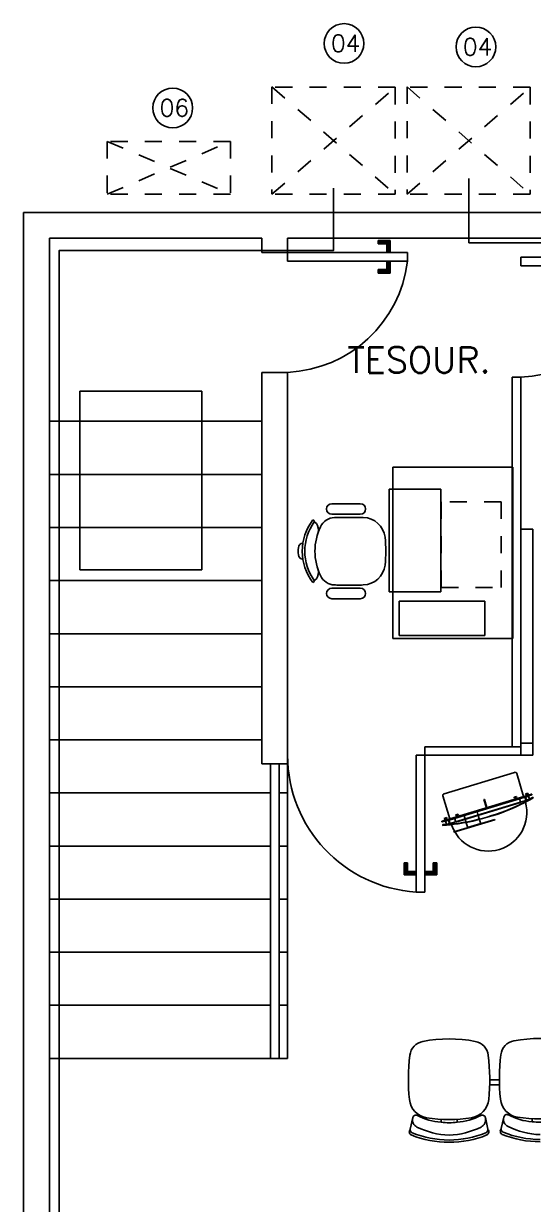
# Model space of a CAD drawing. Extents: x -22 to 17.7, y 1.4 to 35.6.
# Drawn here: x -12.51 to -9.54, y 22.96 to 29.85 of the extents above; entities that cross this region are included whole.
import ezdxf

# ---------------------------------------------------------------- set-up
doc = ezdxf.new("R2010")
doc.units = 0
doc.header["$LTSCALE"] = 0.02
doc.linetypes.add('HIDDEN', pattern=[0.375, 0.25, -0.125])
doc.linetypes.add('HIDDEN2', pattern=[0.1875, 0.125, -0.0625])
for name, color, linetype in [('AR-CONDICIONADO', 5, 'CONTINUOUS'), ('ARCOND_BASE', 7, 'CONTINUOUS'), ('ARCOND_TEXTO', 7, 'CONTINUOUS')]:
    doc.layers.add(name, color=color, linetype=linetype)
doc.styles.add('COTAS', font='romans.shx', dxfattribs={"width": 0.75})
doc.styles.add('ROMANS', font='simplex.shx')

msp = doc.modelspace()

# ---------------------------------------------------------------- linework, layer by layer
at = {"layer": 'AR-CONDICIONADO', "linetype": 'HIDDEN2'}
for p, q in [((-11.0638, 29.4856), (-10.3448, 28.8586)), ((-11.0638, 29.4856), (-11.0638, 28.8586)), ((-11.0638, 28.8586), (-10.3448, 29.4836)), ((-10.3448, 29.4836), (-11.0638, 29.4836)), ((-10.3448, 29.4836), (-10.3448, 28.8586)), ((-10.2757, 29.4856), (-9.5567, 28.8586)), ((-10.2757, 29.4856), (-10.2757, 28.8586)), ((-10.2757, 28.8586), (-9.5567, 29.4836)), ((-9.5567, 29.4836), (-10.2757, 29.4836)), ((-9.5567, 29.4836), (-9.5567, 28.8586)), ((-12.0244, 29.1675), (-12.0244, 28.8586)), ((-12.0244, 28.8586), (-11.3054, 29.1675)), ((-12.0244, 29.1675), (-11.3054, 28.8586)), ((-11.3054, 29.1675), (-12.0244, 29.1675)), ((-11.3054, 29.1675), (-11.3054, 28.8586)), ((-11.3054, 28.8586), (-12.0244, 28.8586)), ((-10.3448, 28.8586), (-11.0638, 28.8586)), ((-9.5567, 28.8586), (-10.2757, 28.8586))]:
    msp.add_line(p, q, dxfattribs=at)
at = {"layer": 'AR-CONDICIONADO', "color": 30}
for points in [[(-10.7041, 28.8939), (-10.7041, 28.5308), (-12.305, 28.5308), (-12.305, 16.3991), (-11.1029, 16.3991), (-11.1029, 16.5512)], [(-9.9145, 28.95), (-9.9145, 28.5756), (-6.5139, 28.5756)]]:
    msp.add_lwpolyline(points, dxfattribs=at)
at = {"layer": 'ARCOND_BASE'}
for p, q in [((-12.5126, 28.7526), (-4.7126, 28.7526)), ((-12.5126, 16.1926), (-12.5126, 28.7526)), ((-12.3626, 16.3426), (-12.3626, 28.6026)), ((-12.3626, 28.6026), (-11.1226, 28.6026)), ((-11.1226, 28.6026), (-11.1226, 28.5185)), ((-10.9726, 28.6026), (-4.8626, 28.6026)), ((-10.9726, 28.6026), (-10.9726, 28.5185)), ((-10.4442, 28.5685), (-10.4442, 28.5885)), ((-10.4442, 28.5885), (-10.3742, 28.5885)), ((-10.4442, 28.5685), (-10.3942, 28.5685)), ((-10.3942, 28.5185), (-10.3942, 28.5685)), ((-10.3742, 28.5185), (-10.3742, 28.5885)), ((-10.9726, 28.5185), (-11.1226, 28.5185)), ((-10.9726, 28.5185), (-10.2726, 28.5185)), ((-10.9726, 28.4685), (-10.9726, 28.5185)), ((-10.2726, 28.4685), (-10.2726, 28.5185)), ((-9.6119, 28.4906), (-8.9119, 28.4906)), ((-9.6119, 28.4406), (-9.6119, 28.4906)), ((-10.9726, 28.4685), (-10.2726, 28.4685)), ((-10.4442, 28.4185), (-10.3942, 28.4185)), ((-10.4442, 28.4185), (-10.4442, 28.3985)), ((-10.3942, 28.4685), (-10.3942, 28.4185)), ((-10.3742, 28.4685), (-10.3742, 28.3985)), ((-9.6119, 28.4406), (-8.9119, 28.4406)), ((-10.4442, 28.3985), (-10.3742, 28.3985)), ((-10.9726, 27.8185), (-11.1226, 27.8185)), ((-11.1226, 27.8185), (-11.1226, 25.533)), ((-10.9726, 27.8185), (-10.9726, 25.533)), ((-9.6619, 25.6326), (-9.6619, 27.7906)), ((-9.6119, 27.7906), (-9.6619, 27.7906)), ((-9.6119, 25.6326), (-9.6119, 27.7906)), ((-11.4736, 27.708), (-12.184, 27.708)), ((-12.184, 27.708), (-12.184, 26.665)), ((-11.4736, 26.665), (-11.4736, 27.708)), ((-12.3626, 27.5326), (-11.1226, 27.5326)), ((-10.3579, 27.2649), (-9.6579, 27.2649)), ((-10.3579, 26.2649), (-10.3579, 27.2649)), ((-9.6579, 27.2649), (-9.6579, 26.2649)), ((-12.3626, 27.2226), (-11.1226, 27.2226)), ((-10.0789, 27.1368), (-10.3789, 27.1368)), ((-10.3789, 27.1368), (-10.3789, 26.5368)), ((-10.0789, 26.5368), (-10.0789, 27.1368)), ((-10.5481, 27.0514), (-10.7146, 27.0514)), ((-10.5481, 26.9903), (-10.7146, 26.9903)), ((-10.6724, 26.9716), (-10.552, 26.9716)), ((-12.3626, 26.9126), (-11.1226, 26.9126)), ((-10.8178, 26.9518), (-10.8254, 26.9575)), ((-10.8043, 26.9358), (-10.8169, 26.9453)), ((-9.5419, 26.9026), (-9.6119, 26.9026)), ((-9.6119, 26.9026), (-9.6119, 25.5826)), ((-9.5419, 25.5826), (-9.5419, 26.9026)), ((-12.184, 26.665), (-11.4736, 26.665)), ((-12.3626, 26.6026), (-11.1226, 26.6026)), ((-10.8178, 26.5966), (-10.8254, 26.5909)), ((-10.8043, 26.6126), (-10.8169, 26.6032)), ((-10.5481, 26.5581), (-10.7146, 26.5581)), ((-10.552, 26.5768), (-10.6724, 26.5768)), ((-10.5481, 26.497), (-10.7146, 26.497)), ((-10.3789, 26.5368), (-10.0789, 26.5368)), ((-9.8221, 26.4823), (-10.3221, 26.4823)), ((-10.3221, 26.4823), (-10.3221, 26.2823)), ((-9.8221, 26.2823), (-9.8221, 26.4823)), ((-12.3626, 26.2926), (-11.1226, 26.2926)), ((-10.3221, 26.2823), (-9.8221, 26.2823)), ((-9.6579, 26.2649), (-10.3579, 26.2649)), ((-12.3626, 25.9826), (-11.1226, 25.9826)), ((-12.3626, 25.6726), (-11.1226, 25.6726)), ((-9.5419, 25.6526), (-9.6119, 25.6526)), ((-10.2226, 25.5826), (-10.2226, 24.7841)), ((-10.2226, 25.5826), (-10.1726, 25.5826)), ((-9.6119, 25.6326), (-10.1726, 25.6326)), ((-10.1726, 25.5826), (-10.1726, 25.6326)), ((-9.6119, 25.5826), (-10.1726, 25.5826)), ((-10.1726, 25.5826), (-10.1726, 24.7841)), ((-9.6119, 25.5826), (-9.5419, 25.5826)), ((-11.1226, 25.533), (-10.9726, 25.533)), ((-11.0726, 25.533), (-11.0726, 23.8126)), ((-11.0226, 25.533), (-11.0226, 23.8126)), ((-10.9726, 25.533), (-10.9726, 23.8126)), ((-10.0598, 25.358), (-9.6483, 25.4826)), ((-9.5952, 25.342), (-9.6358, 25.4759)), ((-12.3626, 25.3626), (-11.0726, 25.3626)), ((-11.0226, 25.3626), (-10.9726, 25.3626)), ((-10.0714, 25.1978), (-9.5495, 25.3558)), ((-10.0709, 25.1963), (-9.5493, 25.3543)), ((-10.0259, 25.2115), (-10.0665, 25.3455)), ((-9.9984, 25.214), (-9.6194, 25.3287)), ((-9.9926, 25.1948), (-9.6136, 25.3096)), ((-9.6128, 25.3067), (-9.9918, 25.1919)), ((-9.6424, 25.3249), (-9.9773, 25.2235)), ((-9.8265, 25.3242), (-9.8236, 25.325)), ((-9.812, 25.2763), (-9.8265, 25.3242)), ((-9.8091, 25.2772), (-9.8236, 25.325)), ((-9.637, 25.3418), (-9.6514, 25.3375)), ((-9.6514, 25.3375), (-9.6502, 25.3337)), ((-9.6359, 25.338), (-9.6502, 25.3337)), ((-9.6347, 25.3342), (-9.6491, 25.3298)), ((-9.6491, 25.3298), (-9.6479, 25.326)), ((-9.6335, 25.3304), (-9.6479, 25.326)), ((-9.6454, 25.3351), (-9.6443, 25.3313)), ((-9.6424, 25.3252), (-9.6434, 25.3258)), ((-9.6427, 25.326), (-9.6418, 25.3232)), ((-9.637, 25.3246), (-9.6418, 25.3232)), ((-9.6406, 25.3366), (-9.6395, 25.3327)), ((-9.6379, 25.3275), (-9.637, 25.3246)), ((-9.6203, 25.3316), (-9.6376, 25.3264)), ((-9.6376, 25.3266), (-9.6372, 25.3277)), ((-9.637, 25.3418), (-9.6359, 25.338)), ((-9.6347, 25.3342), (-9.6335, 25.3304)), ((-9.6128, 25.3067), (-9.6203, 25.3316)), ((-9.5873, 25.3385), (-9.6194, 25.3287)), ((-9.5815, 25.3193), (-9.6136, 25.3096)), ((-9.5936, 25.3366), (-9.5948, 25.3405)), ((-9.5866, 25.3133), (-9.5878, 25.3174)), ((-9.5876, 25.3396), (-9.5862, 25.34)), ((-9.5801, 25.3146), (-9.5876, 25.3396)), ((-9.5787, 25.3153), (-9.5862, 25.34)), ((-9.5801, 25.3198), (-9.5862, 25.34)), ((-9.5846, 25.3393), (-9.5859, 25.3389)), ((-9.5853, 25.338), (-9.58, 25.3208)), ((-9.5852, 25.3419), (-9.5489, 25.3529)), ((-9.5846, 25.3393), (-9.5674, 25.3445)), ((-9.5701, 25.3621), (-9.5844, 25.3578)), ((-9.5844, 25.3578), (-9.5833, 25.3539)), ((-9.5843, 25.3383), (-9.5671, 25.3436)), ((-9.5843, 25.3383), (-9.5791, 25.3211)), ((-9.5689, 25.3583), (-9.5833, 25.3539)), ((-9.5677, 25.3545), (-9.5821, 25.3501)), ((-9.5821, 25.3501), (-9.5809, 25.3463)), ((-9.5666, 25.3506), (-9.5809, 25.3463)), ((-9.5788, 25.3202), (-9.5801, 25.3198)), ((-9.5791, 25.3211), (-9.5619, 25.3263)), ((-9.5788, 25.3202), (-9.5616, 25.3254)), ((-9.5785, 25.3554), (-9.5773, 25.3516)), ((-9.575, 25.344), (-9.576, 25.3446)), ((-9.5753, 25.3449), (-9.5748, 25.3434)), ((-9.5701, 25.3449), (-9.5748, 25.3434)), ((-9.5737, 25.3568), (-9.5725, 25.353)), ((-9.5705, 25.3463), (-9.5701, 25.3449)), ((-9.5702, 25.3455), (-9.5698, 25.3465)), ((-9.5701, 25.3621), (-9.5689, 25.3583)), ((-9.5676, 25.3456), (-9.568, 25.3471)), ((-9.5677, 25.3545), (-9.5666, 25.3506)), ((-9.5676, 25.3456), (-9.5482, 25.3515)), ((-9.5671, 25.3436), (-9.5619, 25.3263)), ((-9.5661, 25.3438), (-9.5609, 25.3266)), ((-9.5605, 25.3267), (-9.5598, 25.3254)), ((-9.5489, 25.3529), (-9.5493, 25.3543)), ((-9.5423, 25.335), (-9.5416, 25.3337)), ((-9.9911, 25.2346), (-9.9767, 25.239)), ((-9.9899, 25.2308), (-9.9756, 25.2351)), ((-9.9767, 25.239), (-9.9756, 25.2351)), ((-10.0705, 25.1949), (-10.0709, 25.1963)), ((-10.0342, 25.2059), (-10.0705, 25.1949)), ((-10.0509, 25.1992), (-10.0703, 25.1934)), ((-10.0661, 25.1764), (-10.066, 25.1749)), ((-10.058, 25.2143), (-10.0437, 25.2187)), ((-10.058, 25.2143), (-10.0569, 25.2105)), ((-10.0569, 25.2105), (-10.0425, 25.2149)), ((-10.0557, 25.2067), (-10.0414, 25.211)), ((-10.0557, 25.2067), (-10.0546, 25.2028)), ((-10.0546, 25.2028), (-10.0402, 25.2072)), ((-10.0521, 25.212), (-10.0509, 25.2081)), ((-10.0509, 25.1992), (-10.0514, 25.2007)), ((-10.0512, 25.1969), (-10.046, 25.1797)), ((-10.0333, 25.2034), (-10.0505, 25.1982)), ((-10.033, 25.2024), (-10.0502, 25.1972)), ((-10.0502, 25.1972), (-10.045, 25.18)), ((-10.0487, 25.2006), (-10.0496, 25.2012)), ((-10.0489, 25.2014), (-10.0485, 25.2)), ((-10.0485, 25.2), (-10.0437, 25.2014)), ((-10.0473, 25.2134), (-10.0462, 25.2096)), ((-10.0463, 25.1796), (-10.0462, 25.1781)), ((-10.0278, 25.1852), (-10.045, 25.18)), ((-10.0275, 25.1843), (-10.0447, 25.179)), ((-10.0441, 25.2029), (-10.0437, 25.2014)), ((-10.0439, 25.202), (-10.0434, 25.2031)), ((-10.0437, 25.2187), (-10.0425, 25.2149)), ((-10.0414, 25.211), (-10.0402, 25.2072)), ((-10.032, 25.2038), (-10.0333, 25.2034)), ((-10.033, 25.2024), (-10.0278, 25.1852)), ((-10.0309, 25.2053), (-10.0323, 25.2049)), ((-10.0249, 25.1802), (-10.0323, 25.2049)), ((-10.0262, 25.1846), (-10.0323, 25.2049)), ((-10.032, 25.2027), (-10.0268, 25.1855)), ((-10.0234, 25.1804), (-10.0309, 25.2053)), ((-9.9984, 25.214), (-10.0306, 25.2042)), ((-10.0262, 25.1846), (-10.0275, 25.1843)), ((-10.0248, 25.1851), (-10.0262, 25.1846)), ((-10.0243, 25.2061), (-10.0255, 25.2101)), ((-9.9926, 25.1948), (-10.0248, 25.1851)), ((-10.0172, 25.1829), (-10.0185, 25.187)), ((-10.0027, 25.135), (-9.7635, 25.2074)), ((-10.0023, 25.1335), (-9.763, 25.206)), ((-9.982, 25.2221), (-9.9993, 25.2168)), ((-9.9918, 25.1919), (-9.9993, 25.2168)), ((-9.9911, 25.2346), (-9.9899, 25.2308)), ((-9.9888, 25.227), (-9.9744, 25.2313)), ((-9.9888, 25.227), (-9.9876, 25.2231)), ((-9.9876, 25.2231), (-9.9732, 25.2275)), ((-9.9851, 25.2322), (-9.984, 25.2284)), ((-9.9821, 25.2223), (-9.9831, 25.2229)), ((-9.9824, 25.2231), (-9.9815, 25.2203)), ((-9.9815, 25.2203), (-9.9767, 25.2217)), ((-9.9803, 25.2337), (-9.9792, 25.2299)), ((-9.9776, 25.2246), (-9.9767, 25.2217)), ((-9.9773, 25.2237), (-9.9769, 25.2248)), ((-9.9744, 25.2313), (-9.9732, 25.2275)), ((-9.9284, 25.1828), (-9.9363, 25.2088)), ((-9.9214, 25.1596), (-9.9284, 25.1828)), ((-9.8454, 25.1847), (-9.922, 25.1615)), ((-9.8518, 25.206), (-9.8597, 25.2319)), ((-9.8448, 25.1828), (-9.8518, 25.206)), ((-9.763, 25.206), (-9.7635, 25.2074)), ((-10.0023, 25.1335), (-10.0027, 25.135)), ((-12.3626, 25.0526), (-11.0726, 25.0526)), ((-11.0226, 25.0526), (-10.9726, 25.0526)), ((-10.2726, 24.9541), (-10.2926, 24.9541)), ((-10.2926, 24.9541), (-10.2926, 24.8841)), ((-10.2726, 24.9541), (-10.2726, 24.9041)), ((-10.2226, 24.9041), (-10.2726, 24.9041)), ((-10.1726, 24.9041), (-10.1226, 24.9041)), ((-10.1226, 24.9541), (-10.1226, 24.9041)), ((-10.1226, 24.9541), (-10.1026, 24.9541)), ((-10.1026, 24.9541), (-10.1026, 24.8841)), ((-10.2226, 24.8841), (-10.2926, 24.8841)), ((-10.1726, 24.8841), (-10.1026, 24.8841)), ((-10.2226, 24.7841), (-10.1726, 24.7841)), ((-12.3626, 24.7426), (-11.0726, 24.7426)), ((-11.0226, 24.7426), (-10.9726, 24.7426)), ((-12.3626, 24.4326), (-11.0726, 24.4326)), ((-11.0226, 24.4326), (-10.9726, 24.4326)), ((-12.3626, 24.1226), (-11.0726, 24.1226)), ((-11.0226, 24.1226), (-10.9726, 24.1226)), ((-12.3626, 23.8126), (-11.0726, 23.8126)), ((-11.0726, 23.8126), (-11.0226, 23.8126)), ((-11.0226, 23.8126), (-10.9726, 23.8126)), ((-9.7357, 23.6592), (-9.7939, 23.6592)), ((-9.7366, 23.6874), (-9.793, 23.6874)), ((-10.2566, 23.4001), (-10.242, 23.4668)), ((-10.0773, 23.4573), (-10.0773, 23.4394)), ((-9.9833, 23.4573), (-9.9833, 23.4394)), ((-9.8187, 23.4668), (-9.8041, 23.4001)), ((-9.7255, 23.4031), (-9.7109, 23.4698)), ((-9.5462, 23.4603), (-9.5462, 23.4424))]:
    msp.add_line(p, q, dxfattribs=at)
at = {"layer": 'ARCOND_BASE', "linetype": 'HIDDEN'}
for p, q in [((-9.726, 27.0625), (-10.076, 27.0625)), ((-10.076, 27.0625), (-10.076, 26.5625)), ((-9.726, 26.5625), (-9.726, 27.0625)), ((-10.076, 26.5625), (-9.726, 26.5625))]:
    msp.add_line(p, q, dxfattribs=at)
at = {"layer": 'ARCOND_BASE', "linetype": 'Continuous'}
for p, q in [((-9.8597, 25.2319), (-9.8664, 25.254)), ((-9.9363, 25.2088), (-9.9429, 25.2308))]:
    msp.add_line(p, q, dxfattribs=at)
at = {"layer": 'ARCOND_BASE'}
for centre, radius, start, end in [((-11.0058, 28.5562), 0.7384, 272.57372, 353.18409), ((-9.6451, 28.5282), 0.7384, 272.57372, 353.18409), ((-10.7146, 27.0209), 0.0306, 90, 270), ((-10.5481, 27.0209), 0.0306, 270, 90), ((-10.696, 26.8773), 0.094, 91.69261, 155.06117), ((-10.6724, 26.0786), 0.893, 90, 91.69261), ((-10.552, 26.2666), 0.705, 88.27072, 90), ((-10.5347, 26.8397), 0.1316, 6.84497, 88.27072), ((-10.581, 26.7742), 0.3055, 143.1301, 216.8699), ((-10.581, 26.7742), 0.2914, 144.0396, 215.9604), ((-10.8206, 26.9481), 0.0047, 324.0396, 53.1301), ((-10.4743, 26.7742), 0.3384, 155.06117, 180), ((-10.8549, 26.8995), 0.0623, 344.26037, 35.65949), ((-10.8812, 26.793), 0.0282, 93.37191, 176.41668), ((-11.0806, 26.7742), 0.6815, 360, 6.84497), ((-10.581, 26.7742), 0.329, 176.41668, 183.58332), ((-10.8812, 26.7554), 0.0282, 183.58332, 266.62809), ((-10.4743, 26.7742), 0.3384, 180, 204.93883), ((-11.0806, 26.7742), 0.6815, 353.15503, 0), ((-10.5347, 26.7087), 0.1316, 271.72928, 353.15503), ((-10.8549, 26.6489), 0.0623, 324.34051, 15.73963), ((-10.696, 26.6712), 0.094, 204.93883, 268.30739), ((-10.8206, 26.6003), 0.0047, 306.8699, 35.9604), ((-10.7146, 26.5275), 0.0306, 90, 270), ((-10.6724, 27.4698), 0.893, 268.30739, 270), ((-10.552, 27.2818), 0.705, 270, 271.72928), ((-10.5481, 26.5275), 0.0306, 270, 90), ((-10.1726, 25.5826), 0.8, 180, 266.41668), ((-9.6454, 25.4731), 0.01, 16.84931, 106.84931), ((-10.0569, 25.3484), 0.01, 106.84931, 196.84931), ((-9.8019, 25.2481), 0.225, 198.12984, 15.60604), ((-10.1638, 26.4416), 1.2707, 278.40526, 299.31921), ((-10.1638, 26.4416), 1.2722, 278.41528, 299.31921), ((-9.5848, 25.3404), 0.003, 106.84931, 196.84931), ((-9.8019, 25.2481), 0.225, 15.99551, 16.84931), ((-9.5848, 25.3404), 0.0015, 106.84931, 196.84931), ((-9.5843, 25.3383), 0.001, 106.84931, 196.84931), ((-9.5786, 25.3151), 0.0015, 196.84931, 262.17863), ((-9.5791, 25.3211), 0.001, 196.84931, 286.84931), ((-10.1638, 26.4416), 1.2692, 297.45016, 299.31923), ((-9.5671, 25.3436), 0.001, 16.84931, 106.84931), ((-9.5619, 25.3263), 0.001, 286.84931, 16.84931), ((-10.1638, 26.4416), 1.2677, 298.4153, 299.31923), ((-9.5489, 25.3536), 0.00225, 286.84931, 106.84931), ((-9.5423, 25.3342), 0.00228, 309.00622, 109.62412), ((-10.071, 25.1955), 0.00225, 106.84931, 286.84931), ((-10.0657, 25.1757), 0.00228, 104.0745, 264.6924), ((-10.1638, 26.4416), 1.2707, 274.3794, 278.40526), ((-10.1638, 26.4416), 1.2722, 274.3794, 278.41528), ((-10.163, 26.4419), 1.2677, 274.37939, 275.28331), ((-10.163, 26.4419), 1.2692, 274.37939, 276.24846), ((-10.0502, 25.1972), 0.001, 106.84931, 196.84931), ((-10.045, 25.18), 0.001, 196.84931, 286.84931), ((-10.0338, 25.2044), 0.003, 16.84931, 106.84931), ((-10.0338, 25.2044), 0.0015, 16.84931, 106.84931), ((-10.033, 25.2024), 0.001, 16.84931, 106.84931), ((-10.0278, 25.1852), 0.001, 286.84931, 16.84931), ((-10.0248, 25.1799), 0.0015, 276.31734, 16.84931), ((-9.8019, 25.2481), 0.225, 196.84931, 197.74037), ((-10.0303, 23.08), 0.846, 79.60654, 100.39346), ((-9.4992, 23.083), 0.846, 79.60654, 100.39346), ((-10.166, 23.8197), 0.094, 100.39346, 173.16442), ((-9.8947, 23.8197), 0.094, 6.83558, 79.60654), ((-9.6349, 23.8227), 0.094, 100.39346, 173.16442), ((-9.0927, 23.691), 1.175, 173.16442, 185.80947), ((-10.968, 23.691), 1.175, 354.19053, 6.83558), ((-8.5616, 23.694), 1.175, 173.16442, 185.80947), ((-10.1429, 23.5842), 0.1194, 185.80947, 261.08941), ((-9.9178, 23.5842), 0.1194, 278.91059, 354.19053), ((-9.6118, 23.5872), 0.1194, 185.80947, 261.08941), ((-10.1967, 23.454), 0.047, 167.6156, 243.68002), ((-10.2236, 23.4628), 0.0188, 62.2648, 167.6156), ((-10.0478, 23.7971), 0.3589, 242.2648, 265.28517), ((-10.0303, 24.302), 0.846, 261.08941, 278.91059), ((-10.0128, 23.7971), 0.3589, 274.71483, 297.7352), ((-9.8371, 23.4628), 0.0188, 12.3844, 117.7352), ((-9.864, 23.454), 0.047, 296.31998, 12.3844), ((-9.6656, 23.457), 0.047, 167.6156, 243.68002), ((-9.6925, 23.4658), 0.0188, 62.2648, 167.6156), ((-9.5167, 23.8001), 0.3589, 242.2648, 265.28517), ((-9.4992, 24.305), 0.846, 261.08941, 278.91059), ((-9.4992, 23.9548), 0.5146, 264.75947, 275.24053), ((-10.2412, 23.3841), 0.0212, 137.7985, 240.61517), ((-10.2383, 23.396), 0.0188, 167.6156, 248.01871), ((-10.0262, 23.9215), 0.5855, 248.01871, 269.58976), ((-10.0149, 23.8214), 0.4569, 243.68002, 268.06437), ((-10.0303, 23.9518), 0.5146, 264.75947, 275.24053), ((-10.0458, 23.8214), 0.4569, 271.93563, 296.31998), ((-10.0345, 23.9215), 0.5855, 270.41024, 291.98129), ((-9.8224, 23.396), 0.0188, 291.98129, 12.3844), ((-9.8195, 23.3841), 0.0212, 299.38483, 42.2015), ((-9.7101, 23.3871), 0.0212, 137.7985, 240.61517), ((-9.7072, 23.399), 0.0188, 167.6156, 248.01871), ((-9.495, 23.9245), 0.5855, 248.01871, 269.58976), ((-9.4838, 23.8244), 0.4569, 243.68002, 268.06437), ((-10.0325, 23.9085), 0.5855, 248.01871, 270.20705), ((-10.0282, 23.9085), 0.5855, 269.79295, 291.98129), ((-9.5014, 23.9115), 0.5855, 248.01871, 270.20705)]:
    msp.add_arc(centre, radius, start, end, dxfattribs=at)
for points in [[(-10.4442, 28.5685), (-10.3942, 28.5685), (-10.4442, 28.5885), (-10.3742, 28.5885)], [(-10.3742, 28.5185), (-10.3742, 28.5885), (-10.3942, 28.5185), (-10.3942, 28.5685)], [(-10.4442, 28.3985), (-10.3742, 28.3985), (-10.4442, 28.4185), (-10.3942, 28.4185)], [(-10.3742, 28.3985), (-10.3742, 28.4685), (-10.3942, 28.4185), (-10.3942, 28.4685)], [(-10.2926, 24.9541), (-10.2926, 24.8841), (-10.2726, 24.9541), (-10.2726, 24.9041)], [(-10.2926, 24.8841), (-10.2226, 24.8841), (-10.2726, 24.9041), (-10.2226, 24.9041)], [(-10.1726, 24.8841), (-10.1026, 24.8841), (-10.1726, 24.9041), (-10.1226, 24.9041)], [(-10.1226, 24.9541), (-10.1226, 24.9041), (-10.1026, 24.9541), (-10.1026, 24.8841)]]:
    msp.add_solid(points, dxfattribs=at)
at = {"layer": 'ARCOND_TEXTO'}
for centre in [(-10.6432, 29.739), (-9.8738, 29.7188), (-11.6428, 29.3622)]:
    msp.add_circle(centre, 0.1159, dxfattribs=at)

# ---------------------------------------------------------------- texts
for s, height, style, p in [('04', 0.1, 'ROMANS', (-10.7191, 29.6898)), ('04', 0.1, 'ROMANS', (-9.9497, 29.6696)), ('06', 0.1, 'ROMANS', (-11.7187, 29.3129)), ('TESOUR.', 0.15, 'COTAS', (-10.6243, 27.8161))]:
    msp.add_text(s, height=height, dxfattribs=dict(at, style=style)).set_placement(p)

doc.saveas('drawing.dxf')
